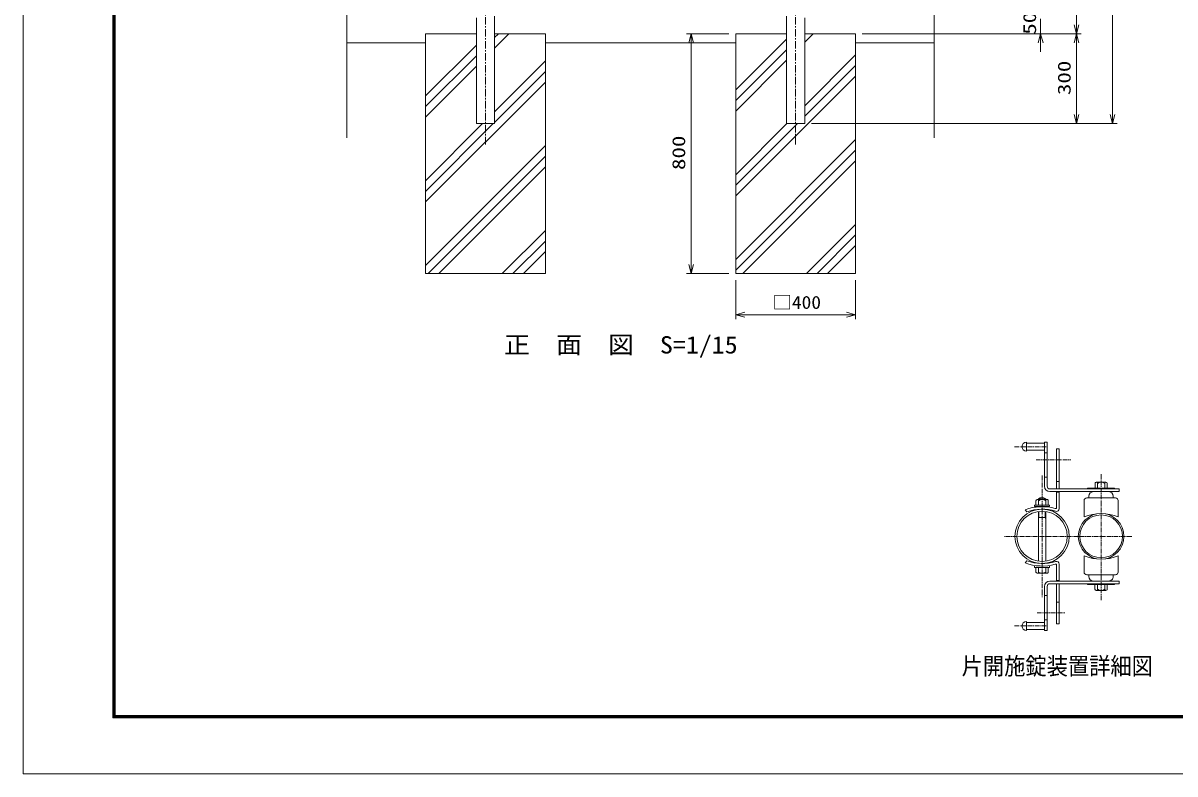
# Model space of a CAD drawing. Units: millimetres at full size. Extents: x -4455 to 4455, y -3150 to 3150.
# Drawn here: x -4455 to -611, y -3150 to -644 of the extents above; entities that cross this region are included whole.
import ezdxf
from ezdxf.enums import TextEntityAlignment as Align

# ---------------------------------------------------------------- set-up
doc = ezdxf.new("R2010")
doc.units = ezdxf.units.MM
doc.header["$LTSCALE"] = 20
for name, pattern in [('USER1', [2, 1.25, -0.25, 0.25, -0.25]), ('USER2', [1.125, 0.75, -0.125, 0.125, -0.125]), ('USER3', [4, 2.5, -0.5, 0.5, -0.5])]:
    doc.linetypes.add(name, pattern=pattern)
for name, color, linetype, lineweight in [('0-0_1', 7, 'Continuous', 18), ('0-3_0', 7, 'Continuous', 18), ('0-4_CENTER', 1, 'USER3', 18), ('0-6_KISO', 7, 'Continuous', 18), ('0-8_EXTCNT-L', 4, 'Continuous', 18), ('0-B_LAYER10', 1, 'USER2', 18), ('0-D_LAYER12', 3, 'Continuous', 18), ('0-F_LAYER11', 3, 'Continuous', 18)]:
    doc.layers.add(name, color=color, linetype=linetype, lineweight=lineweight)
doc.layers.add('0-5_10', color=7, linetype='Continuous')
doc.styles.add('ＭＳ ゴシック', font='')
doc.styles.get('ＭＳ ゴシック').set_extended_font_data('MS Gothic')

# ---------------------------------------------------------------- blocks, each defined once
blk = doc.blocks.new('_Open30')
at = {"layer": '0-3_0', "color": 2}
blk.add_line((0, 0), (-20, 0), dxfattribs=at)
blk.add_lwpolyline([(-20, 5.36), (0, 0), (-20, -5.36)], dxfattribs=at)

msp = doc.modelspace()

# ---------------------------------------------------------------- linework, layer by layer
at = {"layer": '0-0_1'}
for p, q in [((-2942.33, -626.6), (-2942.33, -980)), ((-1907.33, -621.5), (-1907.33, -980)), ((-1846.83, -626.6), (-1846.83, -980)), ((-3374.44, -710), (-3112.08, -710)), ((-2077.08, -710), (-2712.08, -710)), ((-1414.73, -710), (-1677.08, -710)), ((-1907.33, -980), (-1846.83, -980))]:
    msp.add_line(p, q, dxfattribs=at)
msp.add_lwpolyline([(-2881.83, -621.5), (-2881.83, -980), (-2942.33, -980)], dxfattribs=at)
at = {"layer": '0-3_0', "color": 2}
for p, q in [((-939.73, 1120), (-939.73, -680)), ((-819.73, 1123), (-819.73, -980)), ((-1059.73, -680), (-1059.73, -630)), ((-2225.9, -680), (-2225.9, -1480)), ((-939.73, -680), (-939.73, -980)), ((-1059.73, -710), (-1059.73, -740)), ((-2077.08, -1617.59), (-1677.08, -1617.59))]:
    msp.add_line(p, q, dxfattribs=at)
at = {"layer": '0-3_0', "color": 1}
for p, q in [((-2099.58, -680), (-2240.9, -680)), ((-1654.58, -680), (-924.73, -680)), ((-1654.58, -680), (-924.73, -680)), ((-1654.58, -680), (-1044.73, -680)), ((-1824.58, -980), (-924.73, -980)), ((-1767.87, -980), (-804.73, -980)), ((-2099.58, -1480), (-2240.9, -1480)), ((-2077.08, -1502.5), (-2077.08, -1632.59)), ((-1677.08, -1502.5), (-1677.08, -1632.59))]:
    msp.add_line(p, q, dxfattribs=at)
at = {"layer": '0-3_0', "color": 3}
msp.add_lwpolyline([(-4455, 3150), (4455, 3150), (4455, -3150), (-4455, -3150)], close=True, dxfattribs=at)
at = {"layer": '0-3_0'}
for points in [[(-4155, 2962.5), (4155, 2962.5), (4155, -2962.5), (-4155, -2962.5)], [(-4153.13, 2960.62), (4153.12, 2960.62), (4153.12, -2960.63), (-4153.13, -2960.63)], [(-4151.25, 2958.75), (4151.25, 2958.75), (4151.25, -2958.75), (-4151.25, -2958.75)], [(-4149.38, 2956.87), (4149.37, 2956.87), (4149.37, -2956.88), (-4149.38, -2956.88)], [(-4147.5, 2955), (4147.5, 2955), (4147.5, -2955), (-4147.5, -2955)]]:
    msp.add_lwpolyline(points, close=True, dxfattribs=at)
at = {"layer": '0-4_CENTER', "color": 2, "linetype": 'USER1'}
for p, q in [((-2912.08, 1175.7), (-2912.08, -1053.99)), ((-1877.08, 1175.7), (-1877.08, -1053.99))]:
    msp.add_line(p, q, dxfattribs=at)
at = {"layer": '0-6_KISO'}
for p, q in [((-3112.08, -680), (-3112.08, -1480)), ((-3112.08, -680), (-2942.33, -680)), ((-2881.83, -680), (-2712.08, -680)), ((-2712.08, -680), (-2712.08, -1480)), ((-2077.08, -680), (-2077.08, -1480)), ((-2077.08, -680), (-1907.33, -680)), ((-1846.83, -680), (-1677.08, -680)), ((-1677.08, -680), (-1677.08, -1480)), ((-2712.08, -1480), (-3112.08, -1480)), ((-1677.08, -1480), (-2077.08, -1480))]:
    msp.add_line(p, q, dxfattribs=at)
at = {"layer": '0-8_EXTCNT-L'}
for p, q in [((-3374.44, 257.48), (-3374.44, -1027.71)), ((-1414.73, 257.48), (-1414.73, -1027.71)), ((-2881.83, -728.16), (-2833.67, -680)), ((-2881.83, -692.81), (-2869.02, -680)), ((-1846.83, -708.06), (-1818.77, -680)), ((-3112.08, -887.7), (-2942.33, -717.95)), ((-2077.08, -867.6), (-1907.33, -697.85)), ((-3112.08, -923.06), (-2942.33, -753.31)), ((-2077.08, -902.96), (-1907.33, -733.21)), ((-2077.08, -938.31), (-1907.33, -768.56)), ((-1846.83, -920.2), (-1677.08, -750.45)), ((-3112.08, -958.41), (-2942.33, -788.66)), ((-2881.83, -940.3), (-2712.08, -770.55)), ((-2881.83, -975.65), (-2712.08, -805.9)), ((-1846.83, -955.55), (-1677.08, -785.8)), ((-3112.08, -1241.26), (-2712.08, -841.26)), ((-2077.08, -1221.16), (-1677.08, -821.16)), ((-3112.08, -1205.9), (-2886.18, -980)), ((-3112.08, -1170.55), (-2921.54, -980)), ((-2077.08, -1185.8), (-1871.28, -980)), ((-2077.08, -1150.45), (-1906.64, -980)), ((-2077.08, -1433.29), (-1677.08, -1033.29)), ((-3112.08, -1453.39), (-2712.08, -1053.39)), ((-2077.08, -1468.64), (-1677.08, -1068.64)), ((-3103.34, -1480), (-2712.08, -1088.74)), ((-2053.09, -1480), (-1677.08, -1104)), ((-3067.98, -1480), (-2712.08, -1124.1)), ((-2855.85, -1480), (-2712.08, -1336.23)), ((-1840.95, -1480), (-1677.08, -1316.13)), ((-2820.5, -1480), (-2712.08, -1371.59)), ((-1805.6, -1480), (-1677.08, -1351.49)), ((-2785.14, -1480), (-2712.08, -1406.94)), ((-1770.24, -1480), (-1677.08, -1386.84))]:
    msp.add_line(p, q, dxfattribs=at)
at = {"layer": '0-B_LAYER10'}
for p, q in [((-857.78, -2569.73), (-857.78, -2149.13)), ((-1054.73, -2154.38), (-1054.73, -2559.86)), ((-755.46, -2357.12), (-1181.28, -2357.12))]:
    msp.add_line(p, q, dxfattribs=at)
at = {"layer": '0-D_LAYER12', "color": 1, "linetype": 'USER2'}
for p, q in [((-1146.99, -2057.98), (-1037.78, -2057.98)), ((-1074.84, -2101.48), (-958.4, -2101.48)), ((-1071.2, -2612.76), (-978.83, -2612.76)), ((-1146.99, -2656.26), (-1037.78, -2656.26))]:
    msp.add_line(p, q, dxfattribs=at)
at = {"layer": '0-D_LAYER12'}
for p, q in [((-1106.78, -2042.98), (-1106.78, -2072.98)), ((-1106.78, -2045.98), (-1046.78, -2045.98)), ((-1106.78, -2069.98), (-1046.78, -2069.98)), ((-1046.78, -2042.98), (-1046.78, -2189.98)), ((-1046.78, -2042.98), (-1037.78, -2042.98)), ((-1037.78, -2042.98), (-1037.78, -2189.98)), ((-1006.73, -2198.98), (-1006.73, -2065.48)), ((-997.73, -2065.48), (-1006.73, -2065.48)), ((-997.73, -2198.98), (-997.73, -2065.48)), ((-997.73, -2174.12), (-1006.73, -2174.12)), ((-878.13, -2180.87), (-878.13, -2196.12)), ((-873.97, -2176.66), (-841.56, -2176.66)), ((-869.8, -2180.87), (-869.8, -2195.98)), ((-845.77, -2180.87), (-845.77, -2195.98)), ((-837.35, -2180.87), (-837.35, -2195.87)), ((-1028.78, -2198.98), (-797.78, -2198.98)), ((-1028.78, -2207.98), (-797.78, -2207.98)), ((-1006.73, -2207.98), (-1006.73, -2261.43)), ((-997.73, -2209.48), (-1006.73, -2209.48)), ((-997.73, -2207.98), (-997.73, -2264.79)), ((-905.78, -2228.98), (-809.78, -2228.98)), ((-812.78, -2195.98), (-902.78, -2195.98)), ((-902.78, -2195.98), (-902.78, -2198.98)), ((-898.28, -2228.98), (-898.28, -2222.98)), ((-817.28, -2228.98), (-817.28, -2222.98)), ((-812.78, -2195.98), (-812.78, -2198.98)), ((-797.78, -2207.98), (-797.78, -2198.98)), ((-1029.53, -2253.25), (-1079.93, -2253.25)), ((-1079.93, -2253.25), (-1079.93, -2258.05)), ((-1079.93, -2258.05), (-1029.53, -2258.05)), ((-1075.16, -2238.14), (-1075.16, -2253.14)), ((-1038.55, -2233.93), (-1070.96, -2233.93)), ((-1066.75, -2232.14), (-1066.75, -2233.97)), ((-1066.75, -2238.14), (-1066.75, -2253.25)), ((-1042.72, -2232.14), (-1042.72, -2233.89)), ((-1042.72, -2238.14), (-1042.72, -2253.25)), ((-1034.39, -2238.14), (-1034.39, -2253.4)), ((-1029.53, -2253.25), (-1029.53, -2258.05)), ((-914.78, -2237.98), (-914.78, -2291.98)), ((-800.78, -2237.98), (-800.78, -2291.98)), ((-1105.67, -2275.28), (-1111.73, -2268.62)), ((-1066.75, -2440.14), (-1066.75, -2274.13)), ((-1042.72, -2440.13), (-1042.72, -2274.23)), ((-1105.67, -2438.96), (-1111.73, -2445.62)), ((-1079.93, -2460.99), (-1079.93, -2456.19)), ((-1029.53, -2460.99), (-1029.53, -2456.19)), ((-1006.73, -2506.26), (-1006.73, -2452.81)), ((-997.73, -2506.26), (-997.73, -2449.45)), ((-914.78, -2476.26), (-914.78, -2422.26)), ((-800.78, -2476.26), (-800.78, -2422.26)), ((-1029.53, -2460.99), (-1079.93, -2460.99)), ((-1075.16, -2476.1), (-1075.16, -2461.1)), ((-1038.55, -2480.31), (-1070.96, -2480.31)), ((-1066.75, -2476.1), (-1066.75, -2460.99)), ((-1042.72, -2476.1), (-1042.72, -2460.99)), ((-1034.39, -2476.1), (-1034.39, -2460.84)), ((-905.78, -2485.26), (-809.78, -2485.26)), ((-898.28, -2485.26), (-898.28, -2491.26)), ((-817.28, -2485.26), (-817.28, -2491.26)), ((-1046.78, -2671.26), (-1046.78, -2524.26)), ((-1037.78, -2671.26), (-1037.78, -2524.26)), ((-1028.78, -2506.26), (-797.78, -2506.26)), ((-1028.78, -2515.26), (-797.78, -2515.26)), ((-1006.73, -2504.76), (-997.73, -2504.76)), ((-1006.73, -2515.26), (-1006.73, -2648.76)), ((-997.73, -2515.26), (-997.73, -2648.76)), ((-902.78, -2518.26), (-902.78, -2515.26)), ((-902.78, -2518.26), (-812.78, -2518.26)), ((-878.21, -2533.37), (-878.21, -2518.37)), ((-869.8, -2533.37), (-869.8, -2518.26)), ((-845.77, -2533.37), (-845.77, -2518.26)), ((-837.44, -2533.37), (-837.44, -2518.12)), ((-812.78, -2518.26), (-812.78, -2515.26)), ((-797.78, -2506.26), (-797.78, -2515.26)), ((-841.6, -2537.58), (-874.01, -2537.58)), ((-997.73, -2576.76), (-1006.73, -2576.76)), ((-1106.78, -2671.26), (-1106.78, -2641.26)), ((-1106.78, -2644.26), (-1046.78, -2644.26)), ((-997.73, -2648.76), (-1006.73, -2648.76)), ((-1106.78, -2668.26), (-1046.78, -2668.26)), ((-1046.78, -2671.26), (-1037.78, -2671.26))]:
    msp.add_line(p, q, dxfattribs=at)
at = {"layer": '0-D_LAYER12', "color": 1}
for p, q in [((-1046.78, -2078.98), (-1037.78, -2078.98)), ((-1046.78, -2159.98), (-1037.78, -2159.98)), ((-1066.75, -2232.14), (-1042.72, -2232.14)), ((-1065.25, -2231.13), (-1065.25, -2233.97)), ((-1044.22, -2231.09), (-1044.22, -2233.89)), ((-1066.75, -2297.36), (-1065.25, -2294.76)), ((-1066.75, -2294.76), (-1042.72, -2294.76)), ((-1065.25, -2273.97), (-1065.25, -2294.76)), ((-1044.22, -2274.14), (-1044.22, -2294.76)), ((-1042.72, -2297.36), (-1044.22, -2294.76)), ((-1037.78, -2554.26), (-1046.78, -2554.26)), ((-1037.78, -2635.26), (-1046.78, -2635.26))]:
    msp.add_line(p, q, dxfattribs=at)
at = {"layer": '0-D_LAYER12'}
for centre, radius, start, end in [((-1106.78, -2057.98), 15, 90.00001, 270), ((-1028.78, -2189.98), 18, 180.00001, 269.99995), ((-1028.78, -2189.98), 9, 180.00001, 270), ((-873.97, -2180.82), 4.16, 359.29981, 180.701), ((-857.79, -2195.89), 19.24, 51.35043, 128.64746), ((-841.56, -2180.88), 4.21, 0.08393, 179.91606), ((-1054.73, -2247.17), 19.24, 51.35253, 128.64959), ((-905.78, -2237.98), 9, 90, 180.00001), ((-883.28, -2222.98), 15, 90.00001, 179.99999), ((-832.28, -2222.98), 15, 0, 90), ((-809.78, -2237.98), 9, 0, 90), ((-1054.73, -2417.05), 159, 73.87238, 111.00754), ((-1054.73, -2416.37), 150, 72.42905, 109.85261), ((-1070.96, -2238.15), 4.21, 0.08393, 179.91608), ((-1054.73, -2253.17), 19.24, 51.35253, 128.64959), ((-1038.55, -2238.09), 4.16, 359.29901, 180.70018), ((-1009.73, -2261.43), 3, 253.8728, 0.00001), ((-1006.73, -2264.79), 9, 252.42887, 0.00001), ((-857.78, -2433.32), 152.4, 68.0365, 111.96349), ((-1054.73, -2297.19), 159, 248.99247, 286.12763), ((-1054.73, -2297.87), 150, 250.1474, 287.57096), ((-1009.73, -2452.81), 3, 0, 106.12721), ((-1006.73, -2449.45), 9, 0, 107.57114), ((-857.78, -2280.92), 152.4, 248.03652, 291.96351), ((-1070.96, -2476.09), 4.21, 180.08393, 359.91608), ((-1054.73, -2461.07), 19.24, 231.35042, 308.64748), ((-1038.55, -2476.15), 4.16, 179.29981, 0.70101), ((-905.78, -2476.26), 9, 180.00001, 270), ((-883.28, -2491.26), 15, 180.00002, 270), ((-832.28, -2491.26), 15, 270, 0.00001), ((-809.78, -2476.26), 9, 270, 0.00001), ((-1028.78, -2524.26), 18, 90.00006, 180.00001), ((-1028.78, -2524.26), 9, 90.00001, 180.00001), ((-874.01, -2533.36), 4.21, 180.08393, 359.91608), ((-857.78, -2518.35), 19.24, 231.35042, 308.64748), ((-841.6, -2533.42), 4.16, 179.29981, 0.70101), ((-1106.78, -2656.26), 15, 90, 270)]:
    msp.add_arc(centre, radius, start, end, dxfattribs=at)
at = {"layer": '0-F_LAYER11'}
for centre, radius in [((-1054.73, -2357.12), 90.75), ((-1054.73, -2357.12), 83.85), ((-857.78, -2357.12), 76.2), ((-857.78, -2357.12), 71.4)]:
    msp.add_circle(centre, radius, dxfattribs=at)

# ---------------------------------------------------------------- block references
at = {"layer": '0-3_0', "xscale": 1.5, "yscale": 1.5}
for p, rotation in [((-939.73, -680), 270), ((-2225.9, -680), 90), ((-1059.73, -680), 90), ((-939.73, -680), 90), ((-939.73, -980), 270), ((-819.73, -980), 270), ((-2225.9, -1480), 270), ((-2077.08, -1617.59), 180)]:
    msp.add_blockref('_Open30', p, dxfattribs=dict(at, rotation=rotation))
msp.add_blockref('_Open30', (-1677.08, -1617.59), dxfattribs=at)

# ---------------------------------------------------------------- texts
at = {"layer": '0-3_0', "color": 3, "style": 'ＭＳ ゴシック', "width": 1.3}
for s, p in [('50', (-1061.81, -683.25)), ('300', (-946.41, -884.64)), ('800', (-2232.57, -1134.64))]:
    msp.add_text(s, height=43.26, rotation=90, dxfattribs=at).set_placement(p, align=Align.BOTTOM_LEFT)
at = {"layer": '0-3_0', "color": 3, "style": 'ＭＳ ゴシック', "width": 1.1}
msp.add_text('□400', height=43.26, dxfattribs=at).set_placement((-1954.39, -1610.92), align=Align.BOTTOM_LEFT)
at = {"layer": '0-5_10', "style": 'ＭＳ ゴシック'}
for s, width, p in [('正\u3000面\u3000図\u3000S=1/15', 1.1, (-2849.96, -1764.32)), ('片開施錠装置詳細図', 0.9, (-1323.22, -2836.07))]:
    msp.add_text(s, height=57.77, dxfattribs=dict(at, width=width)).set_placement(p, align=Align.BOTTOM_LEFT)

doc.saveas('drawing.dxf')
